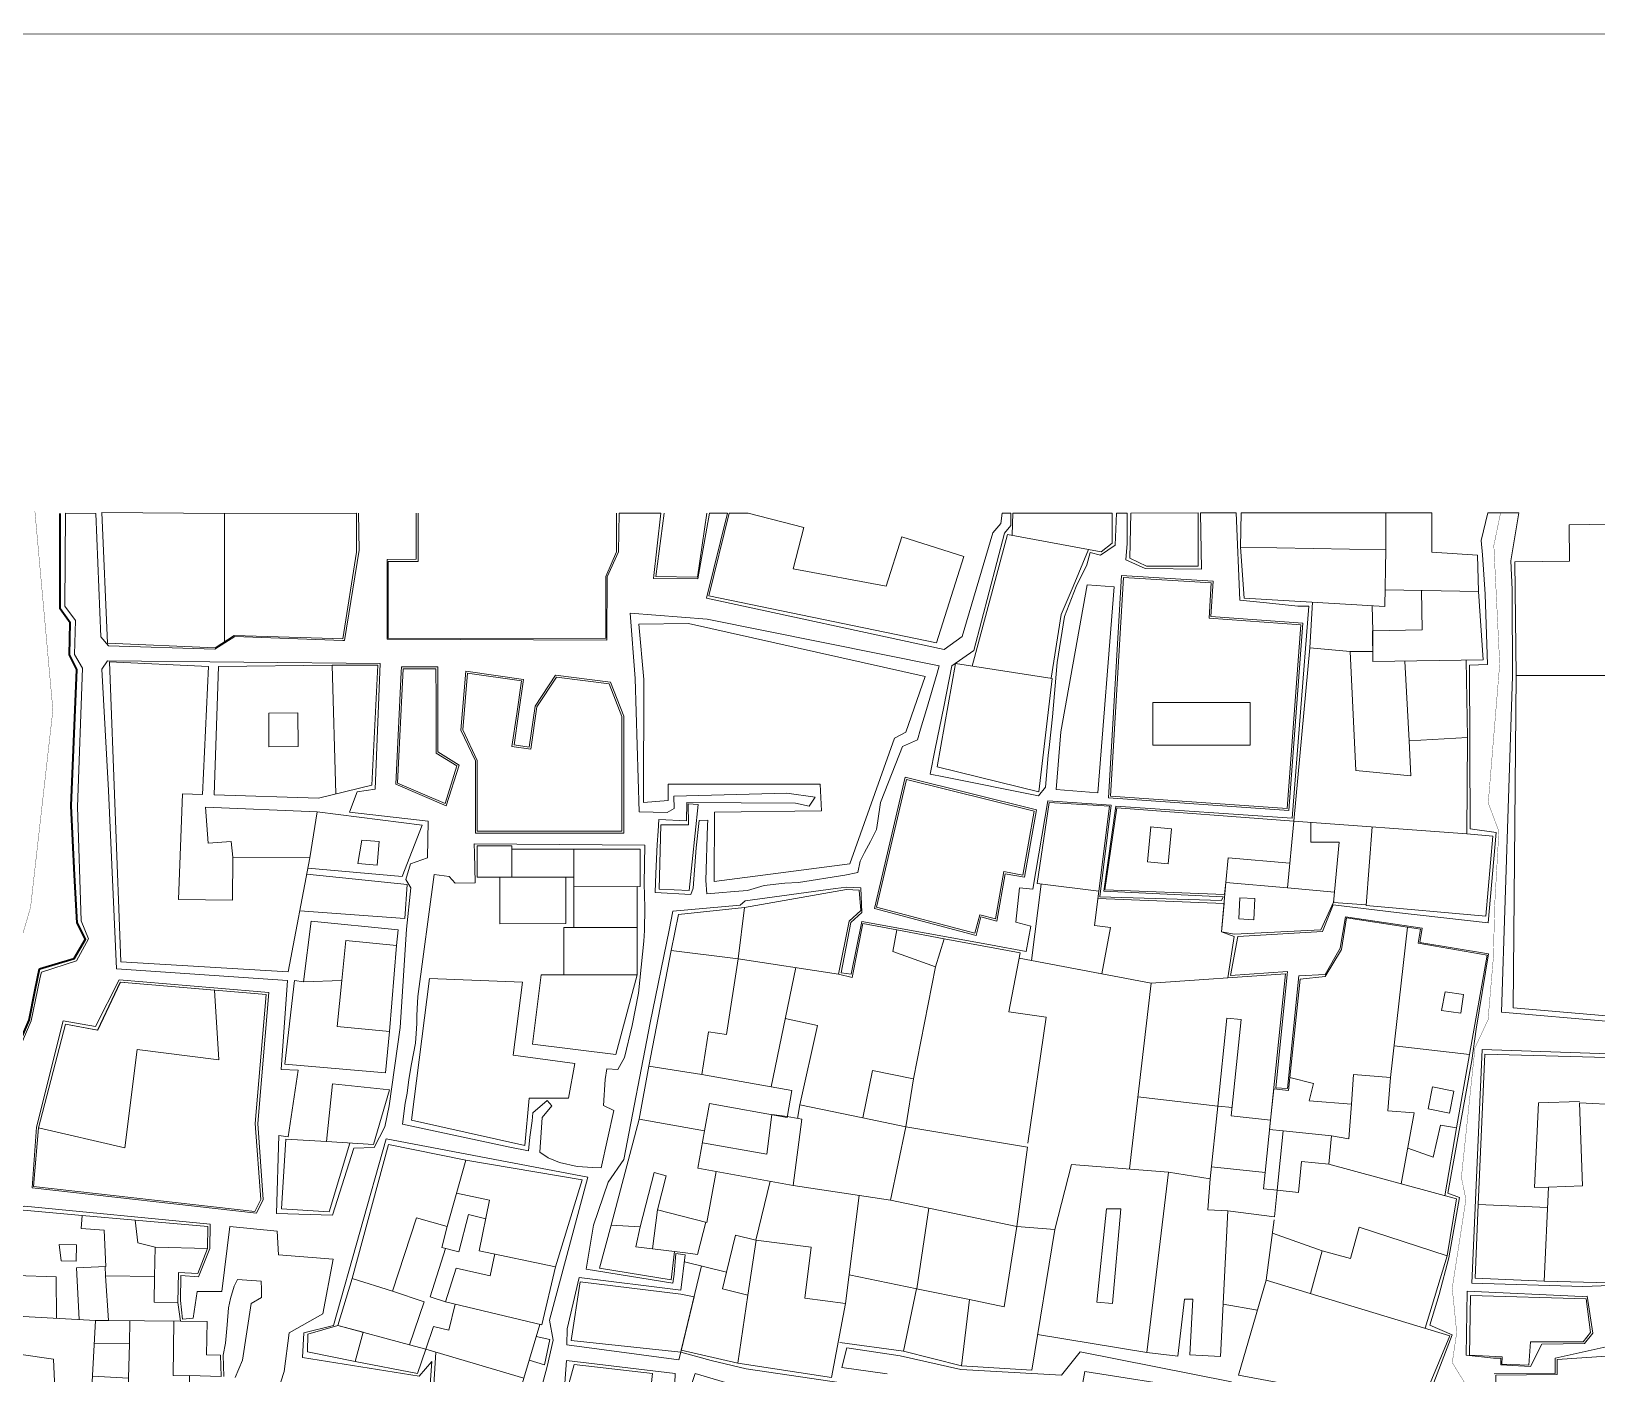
# Model space of a CAD drawing. Header units: millimetres. Extents: x 4203764 to 12476749, y 34048 to 3000914.
# Drawn here: x 11887436 to 12008789, y 2596599 to 2700657 of the extents above; entities that cross this region are included whole.
import ezdxf

# ---------------------------------------------------------------- set-up
doc = ezdxf.new("R2010")
doc.units = ezdxf.units.MM
doc.header["$MEASUREMENT"] = 0
for name, color, linetype, lineweight in [('2', 240, 'Continuous', 25), ('building property', 253, 'Continuous', 15), ('FORMAT', 250, 'Continuous', 0), ('open space', 94, 'Continuous', 5), ('road netwrk', 1, 'Continuous', 35), ('streets', 254, 'Continuous', 9)]:
    doc.layers.add(name, color=color, linetype=linetype, lineweight=lineweight)

# ---------------------------------------------------------------- blocks, each defined once
blk = doc.blocks.new('EEEEEEEEE')
at = {"layer": 'FORMAT'}
blk.add_lwpolyline([(11101940, 671029), (12476749, 671572), (12476365, 1642602), (11101557, 1642059)], close=True, dxfattribs=at)

msp = doc.modelspace()

# ---------------------------------------------------------------- linework, layer by layer
at = {"layer": '2', "const_width": 23.31871}
for points in [[(11887714.10704, 2663439.83399), (11889108.52545, 2648048.70644), (11887377.27061, 2632741.76032), (11881306.43959, 2612080.51734), (11871253.01279, 2595717.45267), (11865840.3258, 2586726.0233), (11860083.82594, 2578653.39428), (11857011.98028, 2569372.42209), (11855208.39628, 2558287.55001), (11850672.95795, 2546104.33057), (11843856.67503, 2534828.82226), (11834857.02866, 2526365.45947), (11809058.97447, 2524814.89164), (11795057.76763, 2522685.03348), (11775368.15101, 2521815.494), (11767521.78675, 2518197.72353)], [(11999440.00824, 2594453.16777), (11997593.67821, 2597454.61818), (11997937.78829, 2599798.83444), (11997590.35339, 2603231.19322), (11998651.13345, 2610105.87858), (11998300.08205, 2611827.15181), (11999357.18391, 2621870.56774), (12000365.78008, 2624031.72631), (12000786.07129, 2628930.10203), (12000875.90928, 2632811.99519), (12001206.58976, 2638651.67984), (12000381.02438, 2640830.24018), (12001270.73368, 2651612.5561), (12000815.90849, 2660796.72239), (12001347.55109, 2663372.4123)]]:
    msp.add_lwpolyline(points, dxfattribs=at)
at = {"layer": 'building property'}
for p, q in [((11902419.22656, 2663289.65108), (11892898.73952, 2663351.79003)), ((11892898.73952, 2663351.79003), (11893345.36088, 2653222.51465)), ((11902419.22656, 2663289.65108), (11912653.53199, 2663293.69541)), ((11902423.15287, 2653353.99744), (11902419.22656, 2663289.65108))]:
    msp.add_line(p, q, dxfattribs=at)
for points in [[(11893345.36088, 2653222.51465), (11901677.0911, 2652874.56971), (11903169.21463, 2653833.42517), (11909992.16774, 2653623.17326), (11911591.40239, 2653573.89223), (11912654.72338, 2660278.85423), (11912653.53199, 2663293.69541)], [(11917431.58121, 2663295.58357), (11917433.06218, 2659547.94905), (11915096.31346, 2659547.02563), (11915098.66507, 2653596.21614), (11931981.71762, 2653602.88788), (11931979.82712, 2658386.87258), (11932796.93466, 2660312.4585), (11932795.75341, 2663301.65508)], [(11936505.6106, 2663303.12112), (11935845.96175, 2658386.4451), (11939080.46003, 2658351.01901), (11939813.61111, 2663304.42835)], [(11943020.02042, 2663305.69544), (11947329.59417, 2662197.18575), (11946502.71579, 2658982.51528), (11953703.02862, 2657638.82276), (11954916.919, 2661464.55854), (11959739.91133, 2659934.24272), (11957621.94882, 2653259.20426), (11939965.64063, 2656897.76578), (11941547.14585, 2663305.1134), (11943020.02042, 2663305.69544)], [(11969395.73985, 2660495.32453), (11970381.29824, 2660312.81921), (11971225.69594, 2660981.35263), (11971224.77302, 2663316.84121), (11963534.86292, 2663313.80236), (11963482.49528, 2661590.33682)], [(11972681.07426, 2663317.4167), (11972593.13699, 2659803.94243), (11973896.76882, 2659201.2008), (11977902.31833, 2659202.78369), (11977900.69152, 2663319.47936), (11972681.07426, 2663317.4167)], [(11981224.38464, 2663320.79279), (11981178.44001, 2660663.77944), (11992447.14591, 2660468.92286), (11992446.01717, 2663325.22729), (11981224.38464, 2663320.79279)], [(11992446.01717, 2663325.22729), (11996016.38028, 2663326.6382), (11996017.58048, 2660289.5011), (11999553.53574, 2660052.25992), (11999637.32515, 2657244.64829), (11992393.55823, 2657369.9063)], [(12016104.11685, 2663334.57634), (12016055.42414, 2651718.00767), (12012539.9294, 2651732.74343), (12012544.32283, 2652780.87969), (12010513.81145, 2652726.88974), (12010567.43023, 2650710.33754), (12002545.91783, 2650725.4376), (12002451.84557, 2659544.97268), (12006674.87167, 2659590.01696), (12006644.80373, 2662408.96952), (12009761.53921, 2662442.21372), (12009761.18756, 2663332.06978)], [(11960373.79283, 2651453.77107), (11963121.95168, 2661657.10214), (11969395.73985, 2660495.32453), (11968206.96852, 2657611.43556), (11967267.45541, 2655456.09856), (11966507.34785, 2650510.98884)], [(11992447.14591, 2660468.92286), (11992371.07173, 2656069.49476), (11981450.44423, 2656727.94047), (11981178.44001, 2660663.77944)], [(11969281.28075, 2657756.72586), (11971375.5716, 2657590.84071), (11970110.42718, 2641618.46198), (11966886.35382, 2641873.83524), (11967242.14846, 2646365.72306), (11969281.28075, 2657756.72586)], [(11972095.73318, 2658311.15923), (11971098.28224, 2641368.41259), (11984805.83499, 2640399.95752), (11985859.47878, 2654639.96811), (11978738.49684, 2655166.86227), (11978904.48415, 2657897.23549), (11972095.73318, 2658311.15923)], [(11995205.29088, 2657321.28629), (11995257.66254, 2654252.76183), (11991399.1253, 2654186.90672), (11991439.88946, 2651798.48129), (11999994.38441, 2651944.48408), (11999637.32515, 2657244.64829)], [(11991393.79769, 2656128.41829), (11991426.9261, 2654187.38121), (11991426.39734, 2652589.00224), (11989680.57202, 2652577.51665), (11986539.49846, 2652867.58854), (11986752.97709, 2656408.23082)], [(11994243.26847, 2645662.02437), (11994391.78454, 2642954.13797), (11990127.04164, 2643345.33471), (11989680.57202, 2652577.51665), (11986539.49846, 2652867.58854), (11985299.05533, 2639435.32115), (11998723.79075, 2638441.07088), (11998783.40437, 2645911.03155)], [(11893502.0952, 2651771.04191), (11901176.06744, 2651409.41346), (11900708.52407, 2641487.86318), (11899167.46845, 2641560.48392), (11898844.19367, 2633347.10949), (11903034.60443, 2633308.12816), (11903065.57615, 2636637.52298), (11909026.00586, 2636582.07603), (11907351.54977, 2627752.92429), (11894383.91084, 2628518.04514), (11893502.0952, 2651771.04191)], [(11959080.34588, 2651652.58542), (11957662.63686, 2643651.55599), (11965540.22256, 2641714.95029), (11966582.625, 2650499.41807), (11959080.34588, 2651652.58542)], [(11993904.4029, 2651840.54407), (11994243.26847, 2645662.02437), (11998783.40437, 2645911.03155), (11998680.8118, 2651922.06484)], [(11901620.61266, 2641472.56606), (11909702.90675, 2641216.88969), (11913840.82248, 2642211.40011), (11914310.54487, 2651510.14605), (11910770.32811, 2651531.60446), (11911043.74589, 2641539.14818)], [(11910770.32811, 2651531.60446), (11901935.2102, 2651417.442), (11901620.61266, 2641472.56606), (11901620.61266, 2641472.56606)], [(12012559.94538, 2646961.03682), (12009785.56309, 2646949.39906), (12009853.32973, 2630794.18228), (12015875.50654, 2630819.44364), (12016157.57045, 2623777.64873), (12002317.30223, 2624948.26881), (12002545.91783, 2650725.4376)], [(11905838.01453, 2647799.77594), (11908109.97041, 2647816.54042), (11908129.1669, 2645214.99269), (11905855.36796, 2645198.21461), (11905838.01453, 2647799.77594)], [(11955288.36759, 2642660.07226), (11952961.48473, 2632755.07644), (11960577.89326, 2630739.06047), (11960957.44401, 2632172.98442), (11962181.29401, 2631849.03894), (11962820.0994, 2635516.01642), (11964312.68887, 2635256.00004), (11965189.44606, 2640198.98087), (11955288.36759, 2642660.07226)], [(11936245.21526, 2639150.74067), (11936115.59165, 2634159.85462), (11938441.85955, 2634045.52534), (11939121.04236, 2640729.31158), (11938368.91007, 2640766.69448), (11938377.72198, 2639151.58338), (11936245.21526, 2639150.74067)], [(11971015.38758, 2640586.70777), (11966342.66938, 2640869.06455), (11965416.49411, 2634594.87687), (11970186.34781, 2633994.97423), (11971015.38758, 2640586.70777)], [(11900951.95837, 2640515.40237), (11901158.87156, 2637714.88148), (11902916.84868, 2637844.76755), (11903065.57615, 2636637.52298)], [(11900951.95837, 2640515.40237), (11909595.9555, 2640159.10854), (11909026.00586, 2636582.07603)], [(11909595.9555, 2640159.10854), (11917738.88003, 2639112.68075), (11916184.1642, 2635148.50442), (11908876.16117, 2635791.96781)], [(11985299.05533, 2639435.32115), (11971591.94802, 2640450.48418), (11970661.30219, 2634100.95305), (11979924.28354, 2633735.47538), (11980037.43187, 2634682.75973), (11980208.30921, 2636594.63514), (11984997.19725, 2636166.61959)], [(11974183.64959, 2638991.96792), (11975827.2215, 2638833.03182), (11975564.55379, 2636116.76252), (11973965.27301, 2636271.4156), (11974227.94072, 2638987.6849)], [(11985299.05533, 2639435.32115), (11984820.68587, 2634255.24772), (11988469.60131, 2633929.11929)], [(11986635.5035, 2639336.34237), (11986633.96186, 2637807.24224), (11988816.01896, 2637805.04228), (11988397.31038, 2633120.2861), (11990928.51195, 2632932.8226)], [(11998723.79075, 2638441.07088), (12000746.39194, 2638260.29723), (12000192.76946, 2632066.04555), (11990925.65969, 2632894.31029), (11991376.7575, 2638985.20002)], [(11912759.94258, 2636157.47251), (11914238.46137, 2636028.52863), (11914396.98446, 2637846.21377), (11913065.19266, 2637962.36137), (11912759.94258, 2636157.47251)], [(11908246.81232, 2632473.50727), (11916381.29915, 2631892.83435), (11916569.19221, 2634524.9765), (11908788.86606, 2635331.67403)], [(11984820.68587, 2634255.24772), (11980037.43187, 2634682.75973), (11979695.32381, 2630855.05484), (11980715.44544, 2630671.61927), (11987396.5701, 2631001.22296), (11988403.80884, 2633192.99466)], [(11942721.27647, 2632742.57062), (11950643.50454, 2634131.53725), (11951621.58805, 2634086.13273), (11951731.10223, 2632495.06023), (11950836.40358, 2631676.10788), (11950010.13034, 2627566.93499), (11942232.83967, 2628766.02033)], [(11970186.34781, 2633994.97423), (11969852.68938, 2631342.04067), (11971093.53495, 2631185.98001), (11970418.89593, 2627598.79196), (11964976.06764, 2628622.41947), (11965722.38275, 2634556.40538)], [(11970116.00734, 2633435.69392), (11979897.22848, 2633049.76872), (11979695.32381, 2630855.05484), (11980681.46628, 2630482.65439), (11980204.7001, 2627289.0962)], [(11981118.94608, 2633491.57386), (11982296.23793, 2633424.20383), (11982202.78608, 2631791.13211), (11981046.10202, 2631857.32287), (11981118.94608, 2633491.57386)], [(11937596.80365, 2632189.97299), (11942721.27647, 2632742.57062), (11942232.83967, 2628766.02033), (11937047.79517, 2629402.89559), (11937596.80365, 2632189.97299)], [(11908526.98279, 2626980.80356), (11909141.64248, 2631666.03642), (11915869.92826, 2630999.40897), (11915750.68608, 2629795.89505), (11911819.13402, 2630185.42673), (11911510.42245, 2627069.59395), (11908526.98279, 2626980.80356)], [(11945884.65801, 2624134.63658), (11948373.22662, 2623588.7224), (11947024.38301, 2617439.97231), (11951889.58176, 2616434.2302), (11952647.59709, 2620101.07006), (11955814.1669, 2619446.4714), (11957534.16081, 2628133.5749), (11954226.83508, 2629336.38248), (11954540.60453, 2631004.75622), (11951888.25098, 2631503.58181), (11951063.28334, 2627322.06517), (11950010.13034, 2627566.93499)], [(11954540.60453, 2631004.75622), (11958195.87313, 2630317.31335), (11957534.16081, 2628133.5749)], [(11989769.34184, 2617504.83412), (11989943.63409, 2619780.54401), (11992802.09056, 2619561.62032), (11994113.9913, 2631202.85306), (11989391.47378, 2631939.68847), (11989009.01529, 2629488.43961), (11987735.98199, 2627387.18844), (11985802.56274, 2627179.52308), (11985011.31289, 2619551.62004)], [(11994113.9913, 2631202.85306), (11995123.28249, 2631045.37741), (11994956.59844, 2629977.06779), (12000289.0946, 2629037.03327), (11998933.01925, 2621344.4789)], [(11915750.68608, 2629795.89505), (11915201.9523, 2623124.56574)], [(11964701.7108, 2614479.14311), (11966109.28603, 2624231.54428), (11963224.64592, 2624647.88769), (11964082.67346, 2629210.18844), (11958195.87313, 2630317.31335)], [(11942232.83967, 2628766.02033), (11941327.24391, 2622892.30874), (11939926.65273, 2623108.24877), (11939416.77762, 2619801.18892), (11935301.62019, 2620435.65472), (11937047.79517, 2629402.89559)], [(11972575.91488, 2612467.01327), (11974258.73135, 2626876.63779), (11964006.42841, 2628804.77859)], [(11934397.15847, 2627524.52352), (11932741.20332, 2621345.20329), (11926288.15514, 2622150.57171), (11926956.84856, 2627508.50573), (11928716.14291, 2627522.27853)], [(11939416.77762, 2619801.18892), (11944800.33576, 2618835.66063), (11946691.6984, 2628078.56343)], [(11974258.73135, 2626876.63779), (11984676.66312, 2627599.30617), (11983500.46774, 2616260.40436), (11980454.06781, 2616576.4104), (11981229.19185, 2624048.85551), (11980121.98859, 2624163.70679), (11979414.34213, 2617341.76725), (11973229.56057, 2618064.05202)], [(11888004.01049, 2615646.49267), (11888004.01049, 2615646.49267), (11894681.08259, 2614115.08271), (11895652.79387, 2621731.7036), (11901972.6028, 2620925.43666), (11901648.65524, 2626335.59288), (11894360.48573, 2626953.68817), (11892588.39358, 2623239.1929), (11890078.64454, 2623683.79012), (11888004.01049, 2615646.49267)], [(11911510.42245, 2627069.59395), (11911159.24093, 2623525.11091), (11915201.9523, 2623124.56574), (11914883.77489, 2619913.19401), (11907081.5515, 2620596.22795), (11907826.2483, 2627065.76225), (11908527.5383, 2626985.03798)], [(11916913.38919, 2616260.34532), (11918316.20434, 2627244.27915), (11925511.28799, 2626949.24884), (11924797.55963, 2621290.53123), (11929577.71328, 2620656.3893), (11929069.17475, 2617962.41711), (11926035.00911, 2617961.21809), (11925701.39849, 2614280.55131), (11916913.38919, 2616260.34532)], [(11997046.65129, 2626196.34755), (11998464.26748, 2626003.84918), (11998265.17604, 2624537.67955), (11996760.79349, 2624741.95994), (11997046.65129, 2626196.34755)], [(11993077.69248, 2622007.19111), (11998933.01925, 2621344.4789), (11997930.44709, 2615657.228)], [(12010546.26704, 2617563.26736), (12010357.68873, 2620401.07889), (12009584.55653, 2621107.35739), (12000127.26375, 2621372.89153), (11999613.77064, 2609718.46004)], [(11944800.33576, 2618835.66063), (11946403.05496, 2618548.21677), (11946030.02716, 2616468.30169), (11940002.00305, 2617549.41342), (11939618.7193, 2615412.31354), (11934564.23905, 2616318.8225), (11935301.62019, 2620435.65472)], [(11910786.12137, 2619057.90788), (11910309.16768, 2614585.91943), (11913968.86542, 2614366.52095), (11915207.37881, 2618609.66304), (11910786.12137, 2619057.90788)], [(11951889.58176, 2616434.2302), (11955224.04778, 2615744.92374), (11955814.1669, 2619446.4714)], [(11985011.31289, 2619551.62004), (11986845.70787, 2619084.54589), (11986507.09785, 2617754.68313), (11989769.34184, 2617504.83412), (11989562.61011, 2614805.56645), (11988240.44639, 2615025.38618), (11984496.52578, 2615413.74673), (11983424.18166, 2615524.98203), (11983751.27488, 2618678.26585), (11984908.26961, 2618558.24965), (11985011.31289, 2619551.62004)], [(11992802.09056, 2619561.62032), (11992604.9196, 2616987.18641), (11994643.69069, 2616831.04084), (11993639.03312, 2611312.62099)], [(11996065.91389, 2618824.17433), (11997714.91866, 2618500.45329), (11997381.17547, 2616800.39658), (11995728.60265, 2617124.81807), (11996062.34584, 2618824.87478)], [(12005051.22273, 2611066.40202), (12003977.41691, 2611026.77573), (12004272.54858, 2617589.40667), (12007444.84088, 2617706.47269)], [(11939618.7193, 2615412.31354), (11939100.19845, 2612521.16356), (11946492.51471, 2611195.3693), (11947162.65354, 2616325.23762), (11946040.46479, 2616526.49949), (11944845.15583, 2616680.80554)], [(11944845.15583, 2616680.80554), (11944448.78979, 2613610.4146), (11939456.14429, 2614505.83364)], [(11947024.38301, 2617439.97231), (11946834.99726, 2616384.00199)], [(11979414.34213, 2617341.76725), (11978829.03256, 2611699.1947), (11975581.7897, 2612228.67774)], [(11979474.93824, 2617334.69058), (11980521.46421, 2617226.13342)], [(12010540.83864, 2617445.70331), (12007449.19598, 2617588.4569), (12007686.28869, 2611163.64296), (12005051.22273, 2611066.40202), (12004729.50385, 2603764.55005), (12009800.83501, 2603642.18148), (12010438.41755, 2617450.4325)], [(11934564.23905, 2616318.8225), (11932376.5384, 2608119.25968), (11934648.04682, 2607973.79519), (11935708.83936, 2612182.12408), (11936639.13341, 2611947.62506), (11935969.53003, 2609291.20436), (11939817.08643, 2608321.35167), (11940524.49922, 2612265.71862)], [(11955224.04778, 2615744.92374), (11954032.72894, 2610049.60206), (11946492.51471, 2611195.3693)], [(11954032.72894, 2610049.60206), (11963836.25448, 2607998.94973), (11964659.22155, 2614161.00052), (11955224.04778, 2615744.92374)], [(11983500.46774, 2616260.40436), (11983079.83429, 2612205.36254), (11978926.2311, 2612636.21986)], [(11984020.56648, 2610825.34602), (11984496.52578, 2615413.74673), (11988240.44639, 2615025.38618), (11988013.15682, 2612834.24163), (11985916.05707, 2613051.77584), (11985665.95527, 2610640.71403), (11984020.56648, 2610825.34602)], [(11994141.3619, 2614071.83092), (11996114.47462, 2613393.07202), (11996685.77329, 2615876.64426), (11997930.44709, 2615657.228), (11997023.31411, 2610397.2806)], [(11910309.16768, 2614585.91943), (11907155.968, 2614774.9534), (11906832.36469, 2609377.05674), (11910519.40177, 2609156.01927), (11912139.01655, 2614476.22019)], [(11915118.70715, 2614371.97905), (11921128.58064, 2613148.74441), (11919668.87156, 2608011.42108), (11917308.55162, 2608682.07781), (11915446.29334, 2602998.82551), (11912318.27142, 2603974.20522), (11915118.70715, 2614371.97905)], [(11920398.7261, 2610580.08274), (11922965.2278, 2610044.85945), (11922149.12122, 2606131.46676), (11928077.72868, 2604895.10334), (11930148.8595, 2611639.34905), (11921128.58064, 2613148.74441)], [(11966780.22962, 2607774.57885), (11968073.16915, 2612824.03555), (11975581.7897, 2612228.67774), (11973912.39121, 2598246.11726), (11965445.33749, 2599634.65677)], [(11988013.15682, 2612834.24163), (11997927.80688, 2610152.64407), (11997187.01476, 2605724.83453)], [(11973912.39121, 2598246.11726), (11976311.83405, 2597959.64425), (11976838.12742, 2602367.77625), (11977475.4942, 2602364.35304), (11977260.72755, 2598051.61172), (11979629.27367, 2597933.66245), (11980190.99734, 2609213.66733), (11978646.4033, 2609295.68101), (11978829.03256, 2611699.1947)], [(11983079.83429, 2612205.36254), (11982948.22237, 2610936.58132), (11984020.56648, 2610825.34602), (11983806.75215, 2608764.10704), (11980190.99734, 2609213.66733)], [(11944705.08247, 2611515.941), (11943596.41907, 2606957.10973), (11942036.01614, 2607336.58454), (11941340.73066, 2604477.56603), (11938066.25048, 2605273.88774)], [(11943596.41907, 2606957.10973), (11947904.52566, 2606413.83009), (11947404.30741, 2602447.19228), (11950562.55172, 2602048.91759), (11951617.76539, 2610416.56592)], [(11891156.1367, 2600797.3332), (11890947.1621, 2604797.97999), (11893225.28647, 2604916.97828), (11893078.15286, 2607733.73026), (11891308.29855, 2607848.35028), (11891374.62855, 2608872.5555), (11886839.41557, 2609277.28776), (11885117.61026, 2608773.23595), (11883604.11899, 2605840.30608)], [(11935969.53003, 2609291.20436), (11935594.57443, 2606278.11468), (11938151.62063, 2605959.91016), (11939093.63085, 2605842.68431), (11939724.32215, 2608344.73474)], [(11957026.86089, 2609423.30455), (11956086.9896, 2603181.18432), (11950841.30735, 2604259.39796)], [(11970792.44488, 2609367.21408), (11971888.64512, 2609367.64727), (11971241.94884, 2602027.96654), (11970041.60717, 2602133.72815), (11970792.44488, 2609367.21408)], [(12004981.41247, 2609481.96227), (11999613.77064, 2609718.46004), (11999361.86202, 2604001.04782), (12004729.50385, 2603764.55005)], [(11897027.63986, 2606419.58762), (11901083.30896, 2606307.73527), (11901130.03448, 2608001.96186), (11895474.78135, 2608506.64895), (11891374.62855, 2608872.5555)], [(11895474.78135, 2608506.64895), (11895691.95021, 2606752.53118), (11897027.63986, 2606419.58762), (11896986.80792, 2604126.95219), (11893191.56663, 2604194.54562), (11893154.02465, 2604913.25591)], [(11919668.87156, 2608011.42108), (11919254.9907, 2606386.31085), (11920579.11118, 2606049.08565), (11921318.11024, 2608950.77801), (11922665.50423, 2608607.62555)], [(11932376.5384, 2608119.25968), (11931481.29744, 2604774.54453), (11937035.72452, 2603870.48133), (11937308.78967, 2606064.79392), (11934297.1297, 2606439.5716), (11934648.04682, 2607973.79519)], [(11960159.75995, 2602344.05459), (11962843.38926, 2601792.45318), (11963836.25448, 2607998.94973), (11966780.22962, 2607774.57885), (11964991.0682, 2596864.60775), (11959535.53285, 2597208.71725)], [(11983781.87979, 2608524.32947), (11983178.1117, 2603860.10631)], [(11986590.02109, 2602824.76717), (11987496.50736, 2606125.0184), (11989714.61987, 2605515.76523), (11990385.43838, 2607958.01911), (11997187.01476, 2605724.83453), (11995487.68689, 2600124.78288)], [(11950562.55172, 2602048.91759), (11949476.50229, 2596293.3132), (11942214.60985, 2597422.91844), (11942989.54663, 2602686.27516), (11943617.95217, 2606954.39427)], [(11987496.50736, 2606125.0184), (11983649.15781, 2607499.027)], [(11889602.84574, 2606607.39188), (11890951.532, 2606575.46582), (11890921.63035, 2605312.29878), (11889750.3341, 2605340.02567), (11889602.84574, 2606607.39188)], [(11896986.80792, 2604126.95219), (11896951.56158, 2602147.93768), (11898807.08458, 2602114.89073), (11898848.63652, 2604447.95225), (11900339.30696, 2604357.32037), (11901083.30896, 2606307.73527)], [(11919545.00577, 2606312.4502), (11918353.88283, 2602555.39669), (11919538.99121, 2602179.67413), (11920362.60599, 2604777.52922), (11923005.31667, 2604181.53628), (11923359.32743, 2605879.08799)], [(11919538.99121, 2602179.67413), (11927023.81428, 2600378.52066), (11928077.72868, 2604895.10334)], [(11941340.73066, 2604477.56603), (11941021.49943, 2603164.88509), (11942989.54663, 2602686.27516), (11942214.60985, 2597422.91844), (11937808.88355, 2598411.52814), (11939398.92617, 2604949.79398)], [(11886223.23549, 2604219.82618), (11889368.65405, 2604099.42314), (11889384.47862, 2600897.42211)], [(11893191.56663, 2604194.54562), (11893409.42297, 2600731.67739), (11892421.56624, 2600725.8434)], [(11915446.29334, 2602998.82551), (11917886.80076, 2602175.82617), (11916758.55183, 2598830.13709), (11911207.23142, 2600346.13077), (11912318.27142, 2603974.20522)], [(11937793.11089, 2602763.86713), (11938817.59615, 2602556.73689), (11937784.01904, 2598262.82004), (11929287.24844, 2599175.53998), (11929978.57531, 2603728.53999), (11937793.11089, 2602763.86713)], [(11950115.40916, 2599011.93336), (11955059.00469, 2598354.23953), (11956052.60253, 2603188.25234), (11960159.75995, 2602344.05459), (11959535.53285, 2597208.71725), (11955059.00469, 2598354.23953)], [(11983178.1117, 2603860.10631), (11981030.81999, 2596471.77896), (11995059.43245, 2593863.53427), (11997393.66991, 2599546.41499), (11983178.1117, 2603860.10631)], [(11893409.42297, 2600731.67739), (11899007.10541, 2600674.32392), (11898807.08458, 2602114.89073)], [(11920299.80772, 2601996.59067), (11919814.44731, 2599973.19832), (11918626.0222, 2600258.27131), (11918013.72797, 2598506.55168), (11925616.81943, 2596249.54486), (11926854.60892, 2600419.23836)], [(11979831.27297, 2601990.02186), (11982499.00408, 2601523.45619)], [(11998994.99526, 2602655.64031), (11998931.93153, 2598043.8853), (12001459.07364, 2597911.73519), (12001447.46513, 2597347.00096), (12003534.19198, 2597249.01226), (12003645.65073, 2599066.22263), (12007736.48232, 2599068.99877), (12008317.30188, 2599781.50488), (12007974.26667, 2602393.91568), (11998994.99526, 2602655.64031)], [(11886347.39101, 2601069.00082), (11892421.56624, 2600725.8434), (11891886.15563, 2591248.62473), (11889441.52206, 2591386.73305), (11889155.06814, 2597729.72415), (11886463.88486, 2598112.61374), (11886347.39101, 2601069.00082)], [(11894968.38988, 2596261.69324), (11894910.97839, 2593995.08376), (11899639.52442, 2593875.31329), (11899704.40001, 2596436.60575), (11898434.18308, 2596468.77938), (11898477.32842, 2600679.75198)], [(11895035.36536, 2598905.88979), (11895081.17732, 2600714.54871)], [(11899007.10541, 2600674.32392), (11901059.04262, 2600653.29991), (11901004.90246, 2598063.70447), (11902099.52092, 2598040.8195), (11902150.91433, 2596388.47712), (11899704.75033, 2596450.43659)], [(11908841.67611, 2598281.77296), (11912548.75232, 2597552.24108), (11913165.67357, 2599811.30559), (11911207.23142, 2600346.13077), (11908864.73943, 2599661.24438), (11908841.67611, 2598281.77296)], [(11926573.72745, 2599473.04386), (11927632.41387, 2599243.52644), (11927208.77491, 2597289.42286), (11926029.43704, 2597639.51382)], [(11892322.63072, 2598974.60129), (11895035.36536, 2598905.88979), (11894968.38988, 2596261.69324), (11892178.27139, 2596419.31956)], [(11912548.75232, 2597552.24108), (11917361.57557, 2596605.10437), (11918013.72797, 2598506.55168), (11916758.55183, 2598830.13709)], [(11925616.81943, 2596249.54486), (11924864.99947, 2593716.91806), (11926142.14469, 2593337.79261), (11925496.25968, 2591162.02481), (11918349.00357, 2591086.60604), (11918792.50613, 2598275.3684)], [(11929522.44724, 2597308.16471), (11935591.41074, 2596605.785), (11935322.92965, 2594285.95439), (11928905.2348, 2595055.16705), (11929522.44724, 2597308.16471)], [(12009650.24706, 2594430.85698), (12009561.85916, 2597948.31494), (12005719.36288, 2597704.35374), (12005732.49773, 2596528.9042), (12000970.91069, 2596475.69669), (12000898.67236, 2591266.59273), (12007736.7485, 2591490.45724)]]:
    msp.add_lwpolyline(points, dxfattribs=at)
for points in [[(11916273.58691, 2651246.14494), (11915831.60496, 2642384.64223), (11919516.39032, 2640799.38208), (11920432.73523, 2643715.44502), (11918808.93476, 2644712.73166), (11918812.34981, 2648962.35309), (11918806.73649, 2651247.14598)], [(11921238.70568, 2650904.79777), (11925430.83796, 2650301.15479), (11925064.14691, 2647754.58767), (11924698.67648, 2645216.49733), (11926154.81229, 2645006.82214), (11926627.02617, 2648286.21598), (11928141.79969, 2650594.17408), (11932235.0533, 2650078.33145), (11933221.52584, 2647540.431), (11933225.03805, 2638652.66619), (11922011.81869, 2638648.23502), (11922009.6466, 2644144.79209), (11920878.10239, 2646510.28743)], [(11974380.65354, 2648634.09806), (11981929.07477, 2648637.08099), (11981930.38834, 2645313.06708), (11974381.96711, 2645310.08414)], [(11922000.38449, 2637522.0407), (11924674.68273, 2637523.09751), (11924675.64714, 2635082.63415), (11922001.3489, 2635081.57734)], [(11924675.64714, 2635082.63415), (11929504.57176, 2635084.54242), (11929503.71062, 2637263.68566), (11924674.786, 2637261.77739)], [(11929503.71062, 2637263.68566), (11934629.21693, 2637265.71112), (11934630.36805, 2634352.75188), (11929504.86175, 2634350.72641)], [(11923749.77874, 2635082.26827), (11928882.44243, 2635084.29657), (11928883.86452, 2631485.6599), (11923751.20083, 2631483.63161)], [(11929504.86175, 2634350.72641), (11934394.46017, 2634352.65865), (11934395.71287, 2631182.67137), (11929506.11444, 2631180.73913)], [(11934395.71287, 2631182.67137), (11928714.69731, 2631180.42638), (11928716.14291, 2627522.27853), (11934397.15847, 2627524.52352)], [(11887593.51172, 2611119.82205), (11904759.23639, 2609162.48164), (11905219.89809, 2610114.28394), (11904802.74243, 2615983.62328), (11905651.87977, 2625996.0873), (11894333.49853, 2626955.97691), (11892557.21039, 2623232.68638), (11890078.64454, 2623683.79012), (11888004.01049, 2615646.49267)]]:
    msp.add_lwpolyline(points, close=True, dxfattribs=at)
at = {"layer": 'open space'}
msp.add_lwpolyline([(11934536.55751, 2654693.80349), (11938372.56088, 2654761.36779), (11956718.41644, 2650655.84113), (11955244.10632, 2646326.79389), (11954364.96853, 2645855.95372), (11950896.012, 2636127.06018), (11940372.70545, 2634749.99186), (11940406.01105, 2640128.58549), (11948696.50077, 2640238.02019), (11948589.39653, 2642290.33558), (11936804.45021, 2642304.35443), (11936802.93504, 2641030.62136), (11934892.72903, 2640872.30246), (11934925.6989, 2650403.06742), (11934536.55751, 2654693.80349)], dxfattribs=at)
at = {"layer": 'road netwrk'}
msp.add_lwpolyline([(11875283.43051, 2595958.90192), (11878264.22779, 2601665.97688), (11882016.22137, 2608849.59476), (11882461.456, 2610842.63084), (11884804.6532, 2611553.44847), (11884891.93608, 2612516.5818), (11884044.15706, 2613420.97581), (11884101.33472, 2616631.32785), (11887277.7569, 2624007.78265), (11887746.11446, 2626351.44781), (11888072.15907, 2627982.97779), (11890748.55943, 2628789.8544), (11891639.60246, 2630290.03198), (11890982.10847, 2631555.25222), (11890794.47279, 2635248.19176), (11890522.27442, 2640605.44669), (11890970.64241, 2651183.68947), (11890397.71645, 2652326.97458), (11890444.44586, 2654804.60413), (11889680.71668, 2655900.16777), (11889677.79855, 2663284.61601)], dxfattribs=at)
at = {"layer": 'streets'}
for p, q in [((11912842.93815, 2660446.98714), (11912805.53564, 2663293.75548)), ((11917262.02611, 2663295.51656), (11917261.92746, 2659728.00906)), ((11932966.15547, 2660297.25808), (11933004.42845, 2663301.73754)), ((11933004.42845, 2663301.73754), (11936233.01092, 2663303.01339)), ((11936233.01092, 2663303.01339), (11935673.51448, 2658237.08842)), ((11939100.47784, 2658214.53311), (11940021.72933, 2663304.5106)), ((11941409.75684, 2663305.05911), (11939783.17641, 2656705.76162)), ((11940021.72933, 2663304.5106), (11941409.75684, 2663305.05911)), ((11911705.73943, 2653427.66779), (11912842.93815, 2660446.98714)), ((11932082.3796, 2658360.9051), (11932966.15547, 2660297.25808)), ((11915023.84089, 2659714.52477), (11915011.4513, 2653524.78877)), ((11917261.92746, 2659728.00906), (11915023.84089, 2659714.52477)), ((11932057.99732, 2653460.747), (11932082.3796, 2658360.9051)), ((11935673.51448, 2658237.08842), (11939100.47784, 2658214.53311)), ((11893413.04115, 2653023.30949), (11901660.11554, 2652762.9221)), ((11901660.11554, 2652762.9221), (11903203.60182, 2653745.74551)), ((11903203.60182, 2653745.74551), (11911593.66641, 2653423.70372)), ((11911593.66641, 2653423.70372), (11911705.73943, 2653427.66779)), ((11915011.4513, 2653524.78877), (11932057.99732, 2653460.747))]:
    msp.add_line(p, q, dxfattribs=at)
for points in [[(11888111.22608, 2627344.27423), (11888238.4932, 2627711.53644), (11890927.2767, 2628596.17127), (11891878.83281, 2630304.0242), (11891307.75997, 2631699.85911), (11891010.83377, 2640536.28211), (11891411.99704, 2651291.33822), (11890786.29346, 2652351.21424), (11890849.00629, 2654987.24334), (11890045.10217, 2656084.64776), (11890087.79529, 2663299.5773), (11892432.23374, 2663285.70449), (11892835.9452, 2653730.89139), (11893413.04115, 2653023.30949)], [(11971520.50853, 2640604.87886), (11985169.25381, 2639660.49356), (11986471.25681, 2656093.37428), (11985616.78478, 2656098.3081), (11983180.3755, 2656357.50641), (11981111.72863, 2656567.7339), (11980828.68322, 2663320.63642), (11978080.94372, 2663319.55059), (11978158.09533, 2658976.35795), (11973791.00934, 2659004.62697), (11972286.12021, 2659693.81504), (11972401.94295, 2660946.88022), (11972401.00622, 2663317.30603), (11971554.03633, 2663316.97133), (11971454.48549, 2660824.02753), (11970333.97223, 2660058.62635), (11969512.71549, 2660251.82207), (11969273.1933, 2659302.5566), (11968426.14555, 2657611.52217), (11967533.00128, 2655303.68683), (11966975.72356, 2651716.10247), (11966591.9267, 2647505.46751), (11966372.62063, 2645380.93323), (11966269.40054, 2644531.00647), (11966068.3156, 2642068.87636), (11965523.02291, 2641382.51419), (11958170.55383, 2642855.52003), (11957122.55131, 2643065.47859), (11957515.80744, 2645028.406), (11958168.8756, 2648288.1782), (11958803.93424, 2651458.05631), (11960502.16755, 2652653.21513), (11962886.49449, 2661745.08227), (11963377.27042, 2662357.4831), (11963376.89253, 2663313.73994), (11962697.98475, 2663313.47165), (11962590.30357, 2662515.74105), (11961980.50768, 2661792.94882), (11959586.30267, 2653742.74615), (11958197.93332, 2652728.5974), (11958197.93332, 2652728.5974), (11939783.17641, 2656705.76162)], [(11980408.83418, 2627470.21725), (11980970.51085, 2630499.24642), (11987522.9006, 2630875.37323), (11988371.52829, 2632942.64002), (11993280.94072, 2632352.80093), (12000384.55025, 2631548.17488), (12000998.34162, 2638544.25093), (11998993.2286, 2638840.38665), (11998916.14235, 2651528.13452), (12000321.21366, 2651574.62917), (12000143.48005, 2657028.34431), (11999934.24961, 2660085.57249), (11999824.28586, 2661190.79259), (12000354.82694, 2663328.35264), (12002762.58404, 2663329.30412), (12002129.05983, 2659621.54391), (12002237.83194, 2657395.08279), (12002231.72066, 2656312.88822), (12002275.33947, 2651420.97187), (12002263.37259, 2650677.98174), (12001400.28097, 2624624.92707), (12018219.40679, 2623184.83629)], [(11969281.28075, 2657756.72586), (11971375.34527, 2657587.98339), (11970110.42718, 2641618.46198), (11966886.35382, 2641873.83524), (11967242.14846, 2646365.72306), (11969281.28075, 2657756.72586)], [(11957827.24877, 2651468.004), (11957664.50935, 2650914.57324), (11956835.5001, 2648095.34703), (11956381.108, 2646550.08793), (11956139.01324, 2645726.79207), (11954979.30861, 2645222.0342), (11954172.29121, 2643177.78355), (11953261.94207, 2640871.78394), (11953054.56807, 2639446.7552), (11952956.63918, 2638773.80926), (11952482.05696, 2637856.46927), (11952033.191, 2636988.83731), (11951685.56719, 2636316.90059), (11951506.54931, 2635460.39227), (11950508.94617, 2635247.99046), (11946921.71861, 2634666.74878), (11945847.20548, 2634621.67891), (11944236.93975, 2634447.12259), (11942951.21152, 2634049.79952), (11941938.26543, 2633971.57632), (11940744.65294, 2633879.40143), (11939797.07053, 2633806.22584), (11939717.32552, 2634838.87844), (11939868.45592, 2639108.37687), (11939882.70168, 2639510.82554), (11939217.92742, 2639484.18404), (11938979.15077, 2637364.44692), (11938744.14089, 2634233.4896), (11938570.61657, 2633754.26951), (11935787.12693, 2633887.33216), (11935857.63298, 2635362.22292), (11935965.49197, 2637618.48628), (11936027.826, 2638663.86511), (11936081.66533, 2639566.78269), (11938233.81737, 2639465.91011), (11938244.88178, 2640879.90108), (11946666.12034, 2640814.0053), (11947746.19711, 2640594.82538), (11947746.19711, 2640594.82538), (11948197.01015, 2641300.71517), (11946007.35757, 2641609.81856), (11937239.68812, 2641364.06925), (11937266.61633, 2640403.3438), (11936723.0637, 2640100.63425), (11934551.16598, 2640154.34627), (11934256.16748, 2650497.44235), (11933860.19726, 2655558.41415), (11939829.60683, 2655082.61418), (11957827.24877, 2651468.004)], [(11916119.01078, 2650970.37126), (11915686.26553, 2642294.05949), (11919603.87681, 2640608.6335), (11920599.78878, 2643777.90087), (11918949.64463, 2644791.36696), (11918947.03788, 2651387.84807), (11916139.77779, 2651386.73871), (11916119.01078, 2650970.37126)], [(11921110.7583, 2651065.31872), (11925590.09433, 2650420.32005), (11925203.35773, 2647734.54211), (11924857.93286, 2645335.66259), (11926035.64703, 2645166.07852), (11926492.27476, 2648337.23092), (11928072.35035, 2650744.68537), (11932335.78415, 2650207.39618), (11933362.16205, 2647566.8311), (11933365.74025, 2638512.07514), (11921871.22765, 2638507.53281), (11921869.01257, 2644112.85767), (11920734.81732, 2646483.895), (11921110.7583, 2651065.31872)], [(11928953.08445, 2598839.18564), (11928968.64737, 2600069.92382), (11929896.02406, 2604060.69511), (11937792.98676, 2603077.97948), (11938132.5864, 2605806.95375), (11937395.30332, 2605918.74144), (11937274.15281, 2604306.84845), (11937155.91194, 2603605.50197), (11930440.71631, 2604691.17884), (11931014.58992, 2608109.23049), (11932156.15165, 2611456.41171), (11933376.84519, 2613203.50998), (11935400.44135, 2623797.92094), (11936877.09439, 2630985.96561), (11937178.73298, 2632454.2805), (11942394.15617, 2632922.02611), (11942767.59856, 2633259.74668), (11949776.196, 2634204.16956), (11950654.75364, 2634322.557), (11951750.78239, 2634258.25057), (11951824.44016, 2632350.73001), (11950979.81239, 2631574.10414), (11950225.61159, 2627682.13869), (11950993.43036, 2627578.58395), (11951818.1758, 2631655.92987), (11961807.10473, 2629833.06494), (11964564.20264, 2629316.51617), (11964934.32736, 2631284.54193), (11963752.55272, 2631603.63678), (11964040.84496, 2634273.87802), (11965078.55492, 2634150.3291), (11966249.16241, 2640996.76602), (11971147.76077, 2640678.29447)], [(11971147.76077, 2640678.29447), (11970261.27393, 2633575.03641), (11979704.41247, 2633289.42064), (11979842.27111, 2633569.09591), (11970579.87369, 2634012.45295), (11971520.50853, 2640604.87886)], [(11995905.61482, 2595231.78124), (11997580.37733, 2599609.03599), (11995859.01699, 2600365.16613), (11996589.45412, 2602728.70535), (11997318.06699, 2605569.46316), (11998144.08177, 2610249.74422), (11997255.7073, 2610582.06914), (11999111.38055, 2620864.15275), (11999450.79805, 2623310.54067), (12000412.75221, 2629137.32654), (11995091.04098, 2630024.95092), (11995257.77463, 2631130.0089), (11989327.20873, 2632012.76797), (11988910.70081, 2629582.5558), (11987735.92519, 2627530.90699), (11985688.73846, 2627444.97449), (11984820.28006, 2618710.80967), (11983909.32426, 2618759.18923), (11984820.31111, 2627784.18587), (11980408.83418, 2627470.21725)], [(11882601.30186, 2610709.73741), (11884957.51742, 2611428.99111), (11885061.36158, 2612574.87192), (11884208.78543, 2613484.38343), (11884264.20876, 2616596.23543), (11887434.69443, 2623958.90415), (11887906.41798, 2626319.41279), (11888111.22608, 2627344.27423)], [(11901592.18971, 2626505.88492), (11905859.48173, 2626143.98429), (11904999.3854, 2616002.29911), (11905418.42561, 2610106.44435), (11904897.96166, 2609031.08084), (11887496.14924, 2611015.34141), (11887846.81451, 2615707.54932), (11889911.4935, 2623947.41126), (11892420.16214, 2623508.65988), (11894252.08088, 2627133.58322), (11901592.18971, 2626505.88492)], [(12010612.37551, 2605384.97706), (12010127.39467, 2605600.79333), (12010390.0824, 2614180.74585), (12010540.83864, 2617445.70331), (12010554.32304, 2620682.30301), (12009774.7176, 2621396.37254), (11999898.72615, 2621739.85022), (11999098.33283, 2603611.18057), (12007709.52004, 2603370.19114)], [(11925683.86137, 2590726.74917), (11927415.0764, 2597144.63543), (11927899.34811, 2599209.46365), (11927604.96079, 2600742.13038), (11930591.1839, 2611824.66748), (11914933.21461, 2614802.35658), (11910859.45284, 2600333.21834), (11908552.47047, 2599770.72906), (11908449.30967, 2597850.56722), (11917490.94298, 2596401.07603), (11918477.73577, 2597543.15955), (11917993.30396, 2590726.47796)], [(11905194.18853, 2591084.73447), (11907041.39477, 2596771.79334), (11907436.01938, 2599757.52314), (11910040.67921, 2601249.2751), (11910833.35092, 2605486.63581), (11906607.43153, 2605807.55092), (11906504.70647, 2607640.6445), (11902838.34217, 2608010.40281), (11902203.97017, 2602974.57881), (11900289.14586, 2602980.86761), (11899982.05167, 2600901.81642), (11899163.03887, 2600824.822), (11899005.03582, 2602277.76718), (11899037.00701, 2604210.81894), (11900394.69447, 2604101.82846), (11901282.00695, 2606296.26213), (11901295.45555, 2608177.56969), (11886901.90873, 2609581.02017), (11884902.0213, 2609058.75056), (11877915.65759, 2595438.67755)], [(12000853.53818, 2596593.1551), (12005573.81454, 2596619.5414), (12005571.71404, 2597798.18188), (12009535.96025, 2598670.99739), (12015483.68529, 2598298.74458), (12016073.84616, 2596372.44554), (12028921.98762, 2598377.93053), (12028751.37756, 2601959.55951), (12029327.15192, 2603144.96727), (12031381.10659, 2603360.74611), (12031760.79814, 2606123.60135), (12036803.41714, 2605964.74727), (12037688.61478, 2606679.39793), (12039971.22463, 2606429.26199), (12039808.81568, 2609941.41813), (12042933.56219, 2610048.91048), (12043450.79242, 2606322.74476), (12045041.91497, 2605976.74694), (12047524.25335, 2606425.40067), (12053315.60049, 2606267.79274)], [(12007709.52004, 2603370.19114), (12009862.28791, 2603442.97004), (12010612.37551, 2605384.97706)], [(11902370.4385, 2596382.91674), (11902300.44895, 2598036.61874), (11902486.93761, 2598977.4544), (11902613.79168, 2600394.43213), (11902725.02311, 2601693.88853), (11902888.03348, 2602427.04872), (11903157.22557, 2603391.06728), (11903408.26932, 2603909.58187), (11905249.28934, 2603775.30795), (11905275.70549, 2603143.52224), (11905287.04248, 2602506.76756), (11904470.87967, 2602046.67984), (11903818.78593, 2597653.36277), (11903246.0628, 2596297.11545)], [(12007667.71375, 2602594.59265), (11998748.59147, 2602987.5683), (11998681.03568, 2598047.31619), (12000792.57961, 2597791.3891)], [(12000792.57961, 2597791.3891), (12001363.91619, 2597796.51907), (12001347.77431, 2597276.66812), (12003666.68463, 2597165.60539), (12004535.8773, 2598886.1056), (12007836.99689, 2598949.11057), (12008481.58176, 2599750.38365), (12008040.70666, 2602615.8935), (12007667.71375, 2602594.59265)], [(11928953.08445, 2598839.18564), (11937624.62616, 2597672.67232), (11937784.01904, 2598262.82004), (11940130.16134, 2597629.15095), (11942843.46961, 2596979.78055), (11952862.38269, 2595504.67166)], [(11953772.6987, 2596582.48381), (11950276.32889, 2597085.47433), (11950664.19826, 2598598.74644), (11954797.99118, 2597981.55939), (11959504.51441, 2596919.29128), (11967292.27078, 2596472.38765), (11968735.58269, 2598296.95417), (11980470.54402, 2595978.25766)], [(11937284.63655, 2594324.36557), (11937340.94935, 2596608.9249), (11928937.5675, 2597612.08336), (11928516.8811, 2592024.31647)], [(11942816.11827, 2595461.05503), (11938891.8454, 2596619.76787), (11938066.1262, 2594101.53357)], [(11977665.33878, 2595416.79355), (11969108.62422, 2596759.61344), (11966824.09778, 2584322.49187)]]:
    msp.add_lwpolyline(points, dxfattribs=at)
for points in [[(11971963.6113, 2658460.0976), (11970949.70929, 2641237.91222), (11984935.75431, 2640249.78134), (11986010.12031, 2654769.85299), (11978887.30745, 2655296.88262), (11979053.40617, 2658029.08839)], [(11893346.47455, 2651865.89338), (11892902.25322, 2651218.80994), (11893408.5593, 2641818.55924), (11894043.74206, 2627971.30071), (11907302.44665, 2627085.33071), (11906793.53564, 2620166.30596), (11908112.76694, 2620116.15313), (11907353.72475, 2614946.94488), (11906614.59153, 2615055.47858), (11906442.76917, 2609017.54576), (11910796.89616, 2608893.63971), (11912445.07054, 2614075.90427), (11914017.84872, 2614138.74093), (11914847.235, 2615733.74661), (11915174.38542, 2617354.04051), (11916029.96741, 2623435.37432), (11916509.10883, 2631056.59819), (11916869.1471, 2634259.76648), (11916475.47449, 2634914.48057), (11916835.62241, 2636126.13491), (11918146.82331, 2636585.06257), (11918211.26788, 2639433.77421), (11912105.41623, 2640138.86995), (11912699.79663, 2641690.75136), (11914088.01701, 2641922.39608), (11914470.45278, 2651655.17381), (11893346.47455, 2651865.89338)], [(11955184.03087, 2642830.93355), (11952793.28935, 2632654.10643), (11960677.86862, 2630567.10734), (11961057.41937, 2632001.03129), (11962293.53802, 2631673.83837), (11962934.52148, 2635353.31872), (11964426.68563, 2635093.37643), (11965350.87685, 2640303.78086)], [(11934985.57233, 2637579.33946), (11934957.84925, 2634595.00566), (11935006.35228, 2632732.11185), (11934970.27311, 2630943.41209), (11934912.26384, 2630118.43689), (11934508.52583, 2626098.65001), (11934018.88454, 2623581.51344), (11933416.86251, 2621115.05297), (11932905.87047, 2620184.78336), (11932041.33845, 2620234.2981), (11931919.98602, 2619405.87517), (11931793.21538, 2617381.44659), (11932601.29911, 2616999.53959), (11931603.43987, 2612545.19399), (11930978.58659, 2612570.1454), (11929754.4958, 2612650.26695), (11928386.10054, 2612962.82311), (11927498.14467, 2613327.74976), (11926845.44455, 2613770.99036), (11926958.65929, 2615294.2635), (11927044.35914, 2616447.33139), (11927800.0796, 2617363.45681), (11927800.0796, 2617363.45681), (11927431.35813, 2617773.17112), (11926303.85515, 2616814.22998), (11926253.8185, 2616203.79145), (11926072.7887, 2614941.57371), (11925986.25966, 2613872.96718), (11924519.68162, 2614154.61457), (11916206.92396, 2615944.09063), (11916426.61456, 2617562.35041), (11916571.13222, 2618351.40373), (11916707.23956, 2619411.11793), (11916906.09402, 2620611.86732), (11917214.87203, 2622222.15196), (11917265.32865, 2622967.85932), (11917313.92737, 2623749.21556), (11917319.0836, 2624334.28293), (11917337.99082, 2624875.55999), (11917401.56318, 2625829.57425), (11918660.25047, 2635302.20067), (11919840.54964, 2635145.36691), (11920291.68122, 2634620.88667), (11921846.96168, 2634659.38652), (11921790.58703, 2636936.75583), (11921772.06984, 2637684.79539), (11934985.57233, 2637579.33946)]]:
    msp.add_lwpolyline(points, close=True, dxfattribs=at)

# ---------------------------------------------------------------- block references
at = {"layer": '2'}
msp.add_blockref('EEEEEEEEE', (0, 1058054.92715), dxfattribs=at)

doc.saveas('drawing.dxf')
